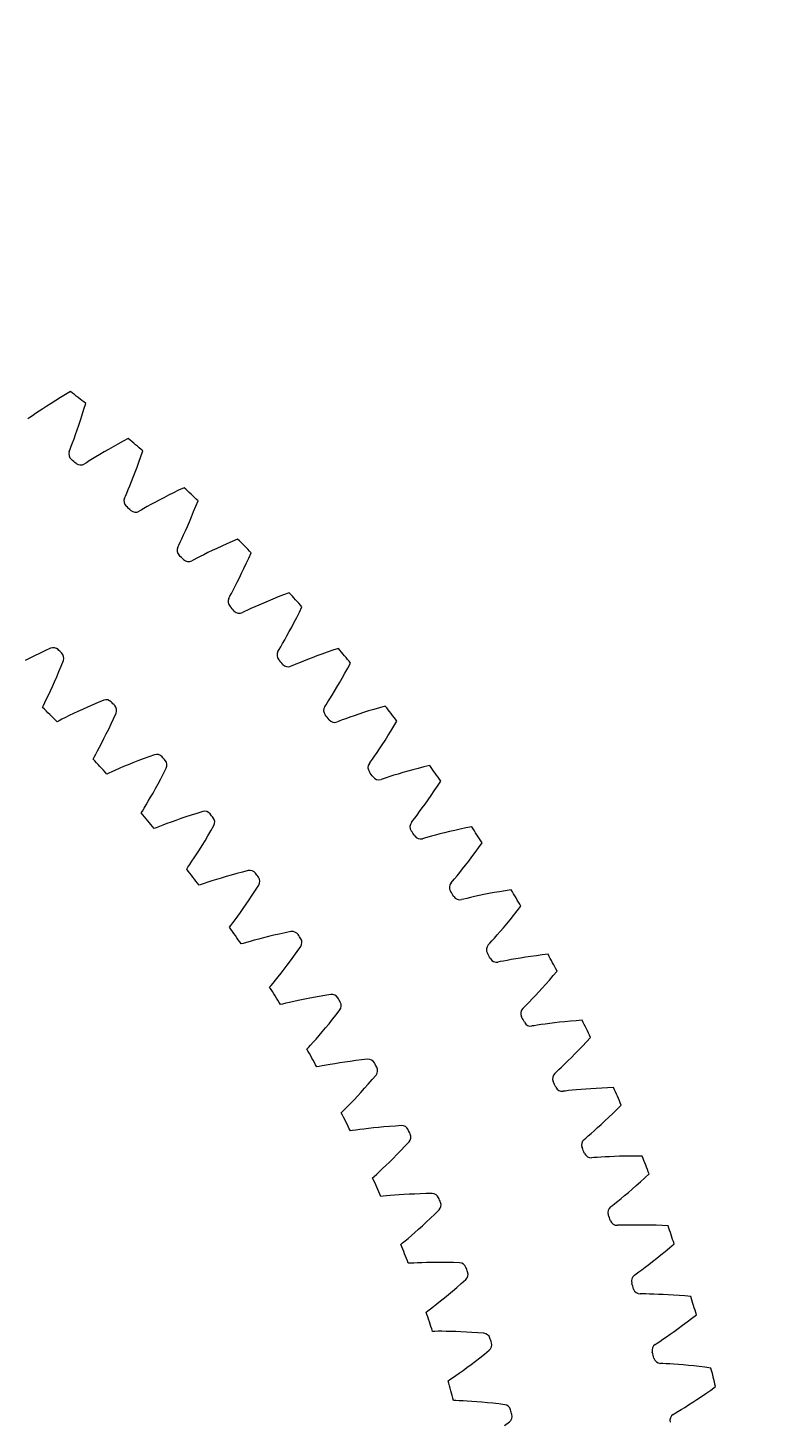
# Model space of a CAD drawing. Header units: millimetres. Extents: x -109 to 109, y -109 to 109.
# Drawn here: x 20.3 to 52.6, y 17 to 76.7 of the extents above; entities that cross this region are included whole.
import ezdxf

# ---------------------------------------------------------------- set-up
doc = ezdxf.new("R2010")
doc.units = ezdxf.units.MM

msp = doc.modelspace()

# ---------------------------------------------------------------- linework, layer by layer
at = {"layer": 'outer'}
msp.add_circle((0, 0), 108.759662, dxfattribs=at)
at = {"layer": 'thin_ring_external'}
for p, q in [((21.921169, 60.997616), (21.708817, 60.870575)), ((22.141821, 61.126974), (21.921169, 60.997616)), ((20.951187, 60.395359), (20.788201, 60.288283)), ((21.125647, 60.507992), (20.951187, 60.395359)), ((21.310544, 60.625213), (21.125647, 60.507992)), ((21.505125, 60.746275), (21.310544, 60.625213)), ((21.708817, 60.870575), (21.505125, 60.746275)), ((22.637172, 60.139105), (22.711009, 60.375286)), ((22.711009, 60.375286), (22.785157, 60.620076)), ((20.389203, 60.018159), (20.310428, 59.964734)), ((20.503637, 60.096836), (20.389203, 60.018159)), ((20.638204, 60.1881), (20.503637, 60.096836)), ((20.788201, 60.288283), (20.638204, 60.1881)), ((22.491792, 59.694484), (22.563973, 59.911987)), ((22.563973, 59.911987), (22.637172, 60.139105)), ((22.286411, 59.107813), (22.352386, 59.291326)), ((22.352386, 59.291326), (22.42108, 59.487294)), ((22.42108, 59.487294), (22.491792, 59.694484)), ((22.083614, 58.567605), (22.117127, 58.656693)), ((22.117127, 58.656693), (22.166849, 58.786357)), ((22.166849, 58.786357), (22.224099, 58.93854)), ((22.224099, 58.93854), (22.286411, 59.107813)), ((23.570494, 58.542759), (23.391557, 58.437384)), ((23.760048, 58.652291), (23.570494, 58.542759)), ((23.959435, 58.765262), (23.760048, 58.652291)), ((24.168058, 58.881095), (23.959435, 58.765262)), ((24.385447, 58.999311), (24.168058, 58.881095)), ((24.611223, 59.119501), (24.385447, 58.999311)), ((25.149071, 58.345078), (25.233206, 58.586618)), ((22.814561, 58.083575), (22.733658, 58.033429)), ((22.932128, 58.157487), (22.814561, 58.083575)), ((23.070328, 58.243149), (22.932128, 58.157487)), ((23.224312, 58.337089), (23.070328, 58.243149)), ((23.391557, 58.437384), (23.224312, 58.337089)), ((24.983138, 57.888206), (25.0656, 58.112128)), ((25.0656, 58.112128), (25.149071, 58.345078)), ((24.746248, 57.276755), (24.822929, 57.469738)), ((24.822929, 57.469738), (24.902088, 57.67385)), ((24.902088, 57.67385), (24.983138, 57.888206)), ((24.485133, 56.652316), (24.540136, 56.779829)), ((24.540136, 56.779829), (24.603586, 56.929534)), ((24.603586, 56.929534), (24.672795, 57.096106)), ((24.672795, 57.096106), (24.746248, 57.276755)), ((26.543547, 56.792328), (26.330344, 56.685158)), ((26.765606, 56.901519), (26.543547, 56.792328)), ((26.996126, 57.012339), (26.765606, 56.901519)), ((24.44799, 56.564679), (24.485133, 56.652316)), ((25.420552, 56.199988), (25.278951, 56.120071)), ((25.578263, 56.287527), (25.420552, 56.199988)), ((25.749484, 56.38087), (25.578263, 56.287527)), ((25.932596, 56.478811), (25.749484, 56.38087)), ((26.126487, 56.580468), (25.932596, 56.478811)), ((26.330344, 56.685158), (26.126487, 56.580468)), ((27.408762, 55.987161), (27.501727, 56.216488)), ((27.501727, 56.216488), (27.595707, 56.45437)), ((25.158449, 56.051048), (25.075556, 56.004266)), ((25.278951, 56.120071), (25.158449, 56.051048)), ((27.139923, 55.355276), (27.227395, 55.555965)), ((27.227395, 55.555965), (27.317177, 55.766813)), ((27.317177, 55.766813), (27.408762, 55.987161)), ((26.898587, 54.824532), (26.974576, 54.988122)), ((26.974576, 54.988122), (27.055384, 55.165603)), ((27.055384, 55.165603), (27.139923, 55.355276)), ((26.728143, 54.466373), (26.768852, 54.552411)), ((26.768852, 54.552411), (26.829044, 54.677558)), ((26.829044, 54.677558), (26.898587, 54.824532)), ((28.405873, 54.413237), (28.207972, 54.319626)), ((28.613856, 54.509469), (28.405873, 54.413237)), ((28.831279, 54.607796), (28.613856, 54.509469)), ((29.057634, 54.707779), (28.831279, 54.607796)), ((29.292509, 54.809041), (29.057634, 54.707779)), ((27.416915, 53.924007), (27.332172, 53.880667)), ((27.54015, 53.988024), (27.416915, 53.924007)), ((27.684912, 54.06206), (27.54015, 53.988024)), ((27.846084, 54.14305), (27.684912, 54.06206)), ((28.020993, 54.229286), (27.846084, 54.14305)), ((28.207972, 54.319626), (28.020993, 54.229286)), ((29.562154, 53.551385), (29.662709, 53.767787)), ((29.662709, 53.767787), (29.76501, 53.993103)), ((29.76501, 53.993103), (29.868677, 54.226927)), ((29.368154, 53.147471), (29.463792, 53.344401)), ((29.463792, 53.344401), (29.562154, 53.551385)), ((29.029714, 52.483089), (29.105232, 52.627083)), ((29.105232, 52.627083), (29.187872, 52.787415)), ((29.187872, 52.787415), (29.275899, 52.96143)), ((29.275899, 52.96143), (29.368154, 53.147471)), ((28.920227, 52.276224), (28.964434, 52.360518)), ((28.964434, 52.360518), (29.029714, 52.483089)), ((30.202254, 51.986258), (30.023952, 51.907277)), ((30.392784, 52.068846), (30.202254, 51.986258)), ((30.594361, 52.154253), (30.392784, 52.068846)), ((30.80612, 52.241866), (30.594361, 52.154253)), ((31.027396, 52.331184), (30.80612, 52.241866)), ((31.257665, 52.421789), (31.027396, 52.331184)), ((31.4965, 52.513322), (31.257665, 52.421789)), ((29.586152, 51.706037), (29.499701, 51.666213)), ((29.711911, 51.764942), (29.586152, 51.706037)), ((29.859591, 51.832971), (29.711911, 51.764942)), ((30.023952, 51.907277), (29.859591, 51.832971)), ((31.714284, 51.245657), (31.823638, 51.457748)), ((31.823638, 51.457748), (31.935103, 51.678675)), ((31.935103, 51.678675), (32.048283, 51.908044)), ((31.40405, 50.667951), (31.503865, 50.850048)), ((31.503865, 50.850048), (31.607507, 51.042885)), ((31.607507, 51.042885), (31.714284, 51.245657)), ((31.068177, 50.080333), (31.138434, 50.20012)), ((31.138434, 50.20012), (31.2198, 50.340893)), ((31.2198, 50.340893), (31.308953, 50.497697)), ((31.308953, 50.497697), (31.40405, 50.667951)), ((31.020546, 49.997925), (31.068177, 50.080333)), ((32.108194, 49.583975), (31.940921, 49.516481)), ((32.289588, 49.65557), (32.108194, 49.583975)), ((32.483348, 49.730266), (32.289588, 49.65557)), ((32.688262, 49.807326), (32.483348, 49.730266)), ((32.903439, 49.886171), (32.688262, 49.807326)), ((33.128196, 49.966329), (32.903439, 49.886171)), ((33.36199, 50.047404), (33.128196, 49.966329)), ((33.604381, 50.129055), (33.36199, 50.047404)), ((31.662501, 49.40088), (31.574487, 49.364638)), ((31.790572, 49.454571), (31.662501, 49.40088)), ((31.940921, 49.516481), (31.790572, 49.454571)), ((33.769938, 48.853517), (33.887907, 49.06094)), ((33.887907, 49.06094), (34.008349, 49.277104)), ((34.008349, 49.277104), (34.13085, 49.501634)), ((33.436247, 48.289035), (33.543455, 48.466881)), ((33.543455, 48.466881), (33.654926, 48.6553)), ((33.654926, 48.6553), (33.769938, 48.853517)), ((33.076533, 47.715702), (33.151649, 47.832504)), ((33.151649, 47.832504), (33.238725, 47.969817)), ((33.238725, 47.969817), (33.334241, 48.122829)), ((33.334241, 48.122829), (33.436247, 48.289035)), ((33.025559, 47.635318), (33.076533, 47.715702)), ((34.279476, 47.241152), (34.095295, 47.177064)), ((34.476139, 47.30783), (34.279476, 47.241152)), ((34.684044, 47.376412), (34.476139, 47.30783)), ((34.902276, 47.446356), (34.684044, 47.376412)), ((35.130134, 47.517219), (34.902276, 47.446356)), ((35.36706, 47.588628), (35.130134, 47.517219)), ((35.612599, 47.660258), (35.36706, 47.588628)), ((33.642461, 47.012421), (33.553034, 46.979824)), ((33.772629, 47.060809), (33.642461, 47.012421)), ((33.925392, 47.116494), (33.772629, 47.060809)), ((34.095295, 47.177064), (33.925392, 47.116494)), ((35.852035, 46.581403), (35.981249, 46.792441)), ((35.981249, 46.792441), (36.112865, 47.011752)), ((35.369065, 45.828693), (35.483483, 46.001987)), ((35.483483, 46.001987), (35.602597, 46.185671)), ((35.602597, 46.185671), (35.725649, 46.378999)), ((35.725649, 46.378999), (35.852035, 46.581403)), ((35.065963, 45.38423), (35.158604, 45.517853)), ((35.158604, 45.517853), (35.260321, 45.666814)), ((35.260321, 45.666814), (35.369065, 45.828693)), ((34.931885, 45.192388), (34.986116, 45.270611)), ((34.986116, 45.270611), (35.065963, 45.38423)), ((36.367797, 44.805622), (36.168562, 44.747074)), ((36.578342, 44.865611), (36.367797, 44.805622)), ((36.799262, 44.926536), (36.578342, 44.865611)), ((37.029837, 44.987985), (36.799262, 44.926536)), ((37.269495, 45.049606), (37.029837, 44.987985)), ((37.517768, 45.111096), (37.269495, 45.049606)), ((35.522694, 44.544689), (35.432003, 44.51579)), ((35.654738, 44.587692), (35.522694, 44.544689)), ((35.809659, 44.637058), (35.654738, 44.587692)), ((35.981905, 44.690602), (35.809659, 44.637058)), ((36.168562, 44.747074), (35.981905, 44.690602)), ((37.712709, 44.023321), (37.850479, 44.228875)), ((37.850479, 44.228875), (37.990988, 44.442598)), ((37.32068, 43.459523), (37.447234, 43.638162)), ((37.447234, 43.638162), (37.57812, 43.826275)), ((37.57812, 43.826275), (37.712709, 44.023321)), ((36.976199, 42.989136), (37.083946, 43.133795)), ((37.083946, 43.133795), (37.199244, 43.291073)), ((37.199244, 43.291073), (37.32068, 43.459523)), ((36.736309, 42.673253), (36.793706, 42.749183)), ((36.793706, 42.749183), (36.87815, 42.859429)), ((36.87815, 42.859429), (36.976199, 42.989136)), ((39.066086, 42.434621), (38.8241, 42.382891)), ((39.316674, 42.485866), (39.066086, 42.434621)), ((37.300028, 42.001844), (37.208228, 41.976693)), ((37.433727, 42.03939), (37.300028, 42.001844)), ((37.590543, 42.082354), (37.433727, 42.03939)), ((37.764843, 42.128782), (37.590543, 42.082354)), ((37.953661, 42.177543), (37.764843, 42.128782)), ((38.155131, 42.227862), (37.953661, 42.177543)), ((38.367961, 42.279156), (38.155131, 42.227862)), ((38.591197, 42.33096), (38.367961, 42.279156)), ((38.8241, 42.382891), (38.591197, 42.33096)), ((39.324227, 41.199651), (39.466792, 41.391004)), ((39.466792, 41.391004), (39.612885, 41.590729)), ((39.612885, 41.590729), (39.76205, 41.798503)), ((38.80204, 40.528043), (38.923697, 40.680454)), ((38.923697, 40.680454), (39.051947, 40.843777)), ((39.051947, 40.843777), (39.185729, 41.01707)), ((39.185729, 41.01707), (39.324227, 41.199651)), ((38.435788, 40.082161), (38.496254, 40.155671)), ((38.496254, 40.155671), (38.585154, 40.262357)), ((38.585154, 40.262357), (38.688444, 40.387929)), ((38.688444, 40.387929), (38.80204, 40.528043)), ((39.106595, 39.4202), (38.971467, 39.388175)), ((39.265043, 39.45669), (39.106595, 39.4202)), ((39.441102, 39.495922), (39.265043, 39.45669)), ((39.631762, 39.53689), (39.441102, 39.495922)), ((39.835129, 39.578896), (39.631762, 39.53689)), ((40.049886, 39.621409), (39.835129, 39.578896)), ((40.275059, 39.664004), (40.049886, 39.621409)), ((40.509899, 39.706329), (40.275059, 39.664004)), ((40.753804, 39.748081), (40.509899, 39.706329)), ((41.006284, 39.788995), (40.753804, 39.748081)), ((38.971467, 39.388175), (38.878712, 39.366814)), ((41.111327, 38.688893), (41.265496, 38.882452)), ((41.265496, 38.882452), (41.423065, 39.083927)), ((40.674365, 38.159159), (40.815148, 38.326813)), ((40.815148, 38.326813), (40.961026, 38.503554)), ((40.961026, 38.503554), (41.111327, 38.688893)), ((40.184095, 37.597393), (40.292454, 37.718619)), ((40.292454, 37.718619), (40.411706, 37.853951)), ((40.411706, 37.853951), (40.539518, 38.001239)), ((40.539518, 38.001239), (40.674365, 38.159159)), ((40.027457, 37.423481), (40.09089, 37.494447)), ((40.09089, 37.494447), (40.184095, 37.597393)), ((40.534193, 36.708088), (40.440639, 36.690554)), ((40.670522, 36.734539), (40.534193, 36.708088)), ((40.830334, 36.764493), (40.670522, 36.734539)), ((41.007855, 36.796464), (40.830334, 36.764493)), ((41.200037, 36.82957), (41.007855, 36.796464)), ((41.404957, 36.863191), (41.200037, 36.82957)), ((41.621278, 36.896851), (41.404957, 36.863191)), ((41.84801, 36.930166), (41.621278, 36.896851)), ((42.084389, 36.962814), (41.84801, 36.930166)), ((42.329803, 36.994517), (42.084389, 36.962814)), ((42.583751, 37.025031), (42.329803, 36.994517)), ((42.485756, 35.742532), (42.643539, 35.921544)), ((42.643539, 35.921544), (42.805525, 36.10861)), ((42.805525, 36.10861), (42.971233, 36.303447)), ((41.91023, 35.116029), (42.043981, 35.257945)), ((42.043981, 35.257945), (42.185198, 35.410196)), ((42.185198, 35.410196), (42.332745, 35.571929)), ((42.332745, 35.571929), (42.485756, 35.742532)), ((41.508633, 34.701698), (41.574925, 34.769999)), ((41.574925, 34.769999), (41.672278, 34.869032)), ((41.672278, 34.869032), (41.785522, 34.985707)), ((41.785522, 34.985707), (41.91023, 35.116029)), ((42.65584, 34.060146), (42.462462, 34.034959)), ((42.861968, 34.085326), (42.65584, 34.060146)), ((43.079488, 34.110077), (42.861968, 34.085326)), ((43.307397, 34.134055), (43.079488, 34.110077)), ((43.544918, 34.156971), (43.307397, 34.134055)), ((43.791426, 34.178572), (43.544918, 34.156971)), ((44.046412, 34.198634), (43.791426, 34.178572)), ((41.985571, 33.966103), (41.891376, 33.952425)), ((42.12287, 33.986935), (41.985571, 33.966103)), ((42.283778, 34.010303), (42.12287, 33.986935)), ((42.462462, 34.034959), (42.283778, 34.010303)), ((44.230376, 33.273882), (44.403943, 33.46175)), ((43.735961, 32.757063), (43.895847, 32.92124)), ((43.895847, 32.92124), (44.060847, 33.093624)), ((44.060847, 33.093624), (44.230376, 33.273882)), ((43.165132, 32.193801), (43.295085, 32.318893)), ((43.295085, 32.318893), (43.43455, 32.455199)), ((43.43455, 32.455199), (43.581898, 32.601524)), ((43.581898, 32.601524), (43.735961, 32.757063)), ((42.876816, 31.921399), (42.945857, 31.986921)), ((42.945857, 31.986921), (43.047193, 32.081874)), ((43.047193, 32.081874), (43.165132, 32.193801)), ((43.323152, 31.166844), (43.228475, 31.157044)), ((43.461191, 31.182021), (43.323152, 31.166844)), ((43.622922, 31.198763), (43.461191, 31.182021)), ((43.802468, 31.216062), (43.622922, 31.198763)), ((43.996717, 31.23329), (43.802468, 31.216062)), ((44.203705, 31.249985), (43.996717, 31.23329)), ((44.422058, 31.265785), (44.203705, 31.249985)), ((44.65076, 31.280387), (44.422058, 31.265785)), ((44.88902, 31.293532), (44.65076, 31.280387)), ((45.136208, 31.304994), (44.88902, 31.293532)), ((45.391802, 31.314571), (45.136208, 31.304994)), ((45.537645, 30.383045), (45.718779, 30.56363)), ((44.862111, 29.737878), (45.02243, 29.88696)), ((45.02243, 29.88696), (45.188921, 30.044435)), ((45.188921, 30.044435), (45.360859, 30.209899)), ((45.360859, 30.209899), (45.537645, 30.383045)), ((44.306522, 29.240618), (44.428957, 29.347609)), ((44.428957, 29.347609), (44.563936, 29.467261)), ((44.563936, 29.467261), (44.70888, 29.597726)), ((44.70888, 29.597726), (44.862111, 29.737878)), ((44.1297, 29.087273), (44.201373, 29.149906)), ((44.201373, 29.149906), (44.306522, 29.240618)), ((44.544682, 28.31503), (44.449682, 28.309126)), ((44.683227, 28.324528), (44.544682, 28.31503)), ((44.84551, 28.334615), (44.683227, 28.324528)), ((45.025614, 28.344529), (44.84551, 28.334615)), ((45.220408, 28.353767), (45.025614, 28.344529)), ((45.427906, 28.361951), (45.220408, 28.353767)), ((45.646723, 28.368772), (45.427906, 28.361951)), ((45.875832, 28.373972), (45.646723, 28.368772)), ((46.114431, 28.377325), (45.875832, 28.373972)), ((46.361881, 28.378629), (46.114431, 28.377325)), ((46.617653, 28.377704), (46.361881, 28.378629)), ((46.725129, 27.440976), (46.913525, 27.613972)), ((46.023677, 26.824087), (46.189981, 26.966462)), ((46.189981, 26.966462), (46.362798, 27.116968)), ((46.362798, 27.116968), (46.541383, 27.275234)), ((46.541383, 27.275234), (46.725129, 27.440976)), ((45.339357, 26.263737), (45.448142, 26.350056)), ((45.448142, 26.350056), (45.574866, 26.45193)), ((45.574866, 26.45193), (45.714644, 26.565939)), ((45.714644, 26.565939), (45.864821, 26.690344)), ((45.864821, 26.690344), (46.023677, 26.824087)), ((45.265174, 26.2041), (45.339357, 26.263737)), ((45.648101, 25.415471), (45.552939, 25.413472)), ((45.786919, 25.419273), (45.648101, 25.415471)), ((45.949479, 25.422689), (45.786919, 25.419273)), ((46.129839, 25.4252), (45.949479, 25.422689)), ((46.324847, 25.426433), (46.129839, 25.4252)), ((46.532506, 25.426091), (46.324847, 25.426433)), ((46.751419, 25.423924), (46.532506, 25.426091)), ((46.980548, 25.419713), (46.751419, 25.423924)), ((47.219084, 25.413267), (46.980548, 25.419713)), ((47.466379, 25.404411), (47.219084, 25.413267)), ((47.721897, 25.392986), (47.466379, 25.404411)), ((47.790826, 24.452636), (47.986164, 24.617751)), ((47.064638, 23.865064), (47.236648, 24.000492)), ((47.236648, 24.000492), (47.415497, 24.143776)), ((47.415497, 24.143776), (47.60043, 24.294577)), ((47.60043, 24.294577), (47.790826, 24.452636)), ((46.281321, 23.276741), (46.35789, 23.333282)), ((46.35789, 23.333282), (46.470127, 23.415062)), ((46.470127, 23.415062), (46.600927, 23.511648)), ((46.600927, 23.511648), (46.745267, 23.619822)), ((46.745267, 23.619822), (46.900425, 23.737956)), ((46.900425, 23.737956), (47.064638, 23.865064)), ((46.631548, 22.473056), (46.536384, 22.474965)), ((46.770405, 22.471155), (46.631548, 22.473056)), ((46.932969, 22.467895), (46.770405, 22.471155)), ((47.113279, 22.462999), (46.932969, 22.467895)), ((47.308173, 22.456225), (47.113279, 22.462999)), ((47.515643, 22.447357), (47.308173, 22.456225)), ((47.734283, 22.436204), (47.515643, 22.447357)), ((47.963046, 22.42259), (47.734283, 22.436204)), ((48.201116, 22.406357), (47.963046, 22.42259)), ((48.447839, 22.387355), (48.201116, 22.406357)), ((48.702673, 22.36545), (48.447839, 22.387355)), ((48.732937, 21.423062), (48.93489, 21.580019)), ((47.983239, 20.8658), (48.160663, 20.994052)), ((48.160663, 20.994052), (48.345245, 21.129873)), ((48.345245, 21.129873), (48.536212, 21.272954)), ((48.536212, 21.272954), (48.732937, 21.423062)), ((47.176428, 20.310132), (47.255254, 20.363482)), ((47.255254, 20.363482), (47.370754, 20.440585)), ((47.370754, 20.440585), (47.505409, 20.531719)), ((47.505409, 20.531719), (47.654068, 20.633876)), ((47.654068, 20.633876), (47.813946, 20.745541)), ((47.813946, 20.745541), (47.983239, 20.8658)), ((47.493365, 19.492746), (47.398359, 19.49856)), ((47.632027, 19.485145), (47.493365, 19.492746)), ((47.794319, 19.475214), (47.632027, 19.485145)), ((47.974277, 19.46292), (47.794319, 19.475214)), ((48.168729, 19.44815), (47.974277, 19.46292)), ((48.37566, 19.430772), (48.168729, 19.44815)), ((48.593658, 19.410652), (48.37566, 19.430772)), ((48.821668, 19.387658), (48.593658, 19.410652)), ((49.058871, 19.361664), (48.821668, 19.387658)), ((49.304606, 19.33255), (49.058871, 19.361664)), ((49.558326, 19.300201), (49.304606, 19.33255)), ((48.77793, 17.831351), (48.96047, 17.952211)), ((48.96047, 17.952211), (49.150472, 18.080339)), ((49.150472, 18.080339), (49.347153, 18.21546)), ((49.347153, 18.21546), (49.549874, 18.357365)), ((49.549874, 18.357365), (49.758101, 18.505898)), ((47.948987, 17.309275), (48.029937, 17.359344)), ((48.029937, 17.359344), (48.148504, 17.43164)), ((48.148504, 17.43164), (48.286787, 17.517169)), ((48.286787, 17.517169), (48.439516, 17.613137)), ((48.439516, 17.613137), (48.603843, 17.718144)), ((48.603843, 17.718144), (48.77793, 17.831351))]:
    msp.add_line(p, q, dxfattribs=at)
for centre, radius, start, end in [((-25.5, 0), 77.5, 51.461946, 52.067466), ((22.361874, 58.455483), 0.3, 158.053606, 230.690249), ((-25.5, 0), 77.5, 49.109005, 49.714524), ((-25.5, 0), 75.25, 50.486221, 50.690249), ((22.569727, 58.284679), 0.3, 230.486221, 303.122865), ((-25.5, 0), 77.5, 46.756064, 47.361583), ((24.721412, 56.441228), 0.3, 155.700665, 228.337308), ((-25.5, 0), 75.25, 48.13328, 48.337308), ((24.922078, 56.262034), 0.3, 228.13328, 300.769923), ((26.996266, 54.3318), 0.3, 153.347724, 225.984367), ((-25.5, 0), 77.5, 44.403123, 45.008642), ((-25.5, 0), 75.25, 45.780339, 45.984367), ((27.189406, 54.144519), 0.3, 225.780339, 298.416982), ((29.1826, 52.130757), 0.3, 150.994782, 223.631426), ((-25.5, 0), 77.5, 42.050181, 42.655701), ((-25.5, 0), 75.25, 43.427398, 43.631426), ((29.367888, 51.935704), 0.3, 223.427398, 296.064041), ((31.276726, 49.841809), 0.3, 148.641841, 221.278485), ((-25.5, 0), 75.25, 41.074457, 41.278485), ((-25.5, 0), 77.5, 39.69724, 40.30276), ((31.45385, 49.639314), 0.3, 221.074457, 293.7111), ((33.275113, 47.468817), 0.3, 146.2889, 218.925543), ((-25.5, 0), 75.25, 38.721515, 38.925543), ((-25.5, 0), 77.5, 37.344299, 37.949819), ((33.443775, 47.25922), 0.3, 218.721515, 291.358159), ((35.174393, 45.015781), 0.3, 143.935959, 216.572602), ((-25.5, 0), 75.25, 36.368574, 36.572602), ((-25.5, 0), 77.5, 34.991358, 35.596877), ((35.334307, 44.799437), 0.3, 216.368574, 289.005218), ((36.971362, 42.486839), 0.3, 141.583018, 214.219661), ((-25.5, 0), 77.5, 32.638417, 33.243936), ((-25.5, 0), 75.25, 34.015633, 34.219661), ((37.122259, 42.264112), 0.3, 214.015633, 286.652276), ((38.66299, 39.886254), 0.3, 139.230077, 211.86672), ((-25.5, 0), 75.25, 31.662692, 31.86672), ((38.804616, 39.65752), 0.3, 211.662692, 284.299335), ((-25.5, 0), 77.5, 30.285476, 30.890995), ((40.246424, 37.218412), 0.3, 136.877135, 209.513779), ((-25.5, 0), 75.25, 29.309751, 29.513779), ((40.37854, 36.984056), 0.3, 209.309751, 281.946394), ((-25.5, 0), 77.5, 27.932534, 28.538054), ((41.718996, 34.487811), 0.3, 134.524194, 207.160837), ((-25.5, 0), 75.25, 26.95681, 27.160837), ((41.841379, 34.248229), 0.3, 206.95681, 279.593453), ((-25.5, 0), 77.5, 25.579593, 26.185113), ((43.078221, 31.699056), 0.3, 132.171253, 204.807896), ((-25.5, 0), 75.25, 24.603868, 24.807896), ((43.190664, 31.454652), 0.3, 204.603868, 277.240512), ((-25.5, 0), 77.5, 23.226652, 23.832172), ((44.321807, 28.85685), 0.3, 129.818312, 202.454955), ((-25.5, 0), 75.25, 22.250927, 22.454955), ((44.424122, 28.608035), 0.3, 202.250927, 274.88757), ((-25.5, 0), 77.5, 20.873711, 21.47923), ((45.447658, 25.965984), 0.3, 127.465371, 200.102014), ((-25.5, 0), 75.25, 19.897986, 20.102014), ((45.539672, 25.713178), 0.3, 199.897986, 272.534629), ((-25.5, 0), 77.5, 18.52077, 19.126289), ((46.453875, 23.031333), 0.3, 125.11243, 197.749073), ((-25.5, 0), 75.25, 17.545045, 17.749073), ((46.535433, 22.774963), 0.3, 197.545045, 270.181688), ((-25.5, 0), 77.5, 16.167828, 16.773348), ((47.338762, 20.057847), 0.3, 122.759488, 195.396132), ((-25.5, 0), 75.25, 15.192104, 15.396132), ((47.409725, 19.798344), 0.3, 195.192104, 267.828747), ((-25.5, 0), 77.5, 13.814887, 14.420407), ((48.100826, 17.050538), 0.3, 120.406547, 193.04319)]:
    msp.add_arc(centre, radius, start, end, dxfattribs=at)
at = {"layer": 'thin_ring_internal'}
for p, q in [((20.386957, 49.705145), (20.189597, 49.603633)), ((20.594652, 49.809449), (20.386957, 49.705145)), ((20.812065, 49.91597), (20.594652, 49.809449)), ((21.038709, 50.024228), (20.812065, 49.91597)), ((21.273591, 50.134373), (21.038709, 50.024228)), ((21.73361, 49.368623), (21.829911, 49.609512)), ((21.545013, 48.912829), (21.638713, 49.136068)), ((21.638713, 49.136068), (21.73361, 49.368623)), ((21.276078, 48.304892), (21.363097, 48.496492)), ((21.363097, 48.496492), (21.452962, 48.699421)), ((21.452962, 48.699421), (21.545013, 48.912829)), ((20.979949, 47.686857), (21.042308, 47.812807)), ((21.042308, 47.812807), (21.114255, 47.960849)), ((21.114255, 47.960849), (21.192748, 48.125781)), ((21.192748, 48.125781), (21.276078, 48.304892)), ((23.315705, 47.80483), (23.08427, 47.707233)), ((23.555458, 47.903927), (23.315705, 47.80483)), ((20.936876, 47.601119), (20.979949, 47.686857)), ((22.079241, 47.249543), (21.915233, 47.169136)), ((22.25737, 47.334951), (22.079241, 47.249543)), ((22.447945, 47.424195), (22.25737, 47.334951)), ((22.649814, 47.516415), (22.447945, 47.424195)), ((22.862137, 47.610943), (22.649814, 47.516415)), ((23.08427, 47.707233), (22.862137, 47.610943)), ((23.979352, 47.117604), (24.086756, 47.353752)), ((21.642822, 47.031652), (21.557592, 46.987584)), ((21.768038, 47.095472), (21.642822, 47.031652)), ((21.915233, 47.169136), (21.768038, 47.095472)), ((23.667873, 46.462184), (23.769754, 46.671078)), ((23.769754, 46.671078), (23.873738, 46.889715)), ((23.873738, 46.889715), (23.979352, 47.117604)), ((23.381252, 45.901272), (23.472824, 46.076312)), ((23.472824, 46.076312), (23.568664, 46.263656)), ((23.568664, 46.263656), (23.667873, 46.462184)), ((23.101247, 45.389082), (23.148262, 45.472723)), ((23.148262, 45.472723), (23.216414, 45.595635)), ((23.216414, 45.595635), (23.29517, 45.74017)), ((23.29517, 45.74017), (23.381252, 45.901272)), ((25.251253, 45.395173), (25.02488, 45.309322)), ((25.486978, 45.481896), (25.251253, 45.395173)), ((25.731082, 45.569732), (25.486978, 45.481896)), ((23.907983, 44.845313), (23.779934, 44.787387)), ((24.058447, 44.912049), (23.907983, 44.845313)), ((24.226018, 44.984738), (24.058447, 44.912049)), ((24.407928, 45.061766), (24.226018, 44.984738)), ((24.602448, 45.142046), (24.407928, 45.061766)), ((24.808389, 45.224775), (24.602448, 45.142046)), ((25.02488, 45.309322), (24.808389, 45.224775)), ((26.117932, 44.764538), (26.236207, 44.995434)), ((23.779934, 44.787387), (23.692746, 44.747333)), ((25.776298, 44.12432), (25.887786, 44.328248)), ((25.887786, 44.328248), (26.00183, 44.54181)), ((26.00183, 44.54181), (26.117932, 44.764538)), ((25.46389, 43.57735), (25.563507, 43.74794)), ((25.563507, 43.74794), (25.667959, 43.930622)), ((25.667959, 43.930622), (25.776298, 44.12432)), ((25.160358, 43.078743), (25.211214, 43.160106)), ((25.211214, 43.160106), (25.285011, 43.279714)), ((25.285011, 43.279714), (25.370406, 43.420428)), ((25.370406, 43.420428), (25.46389, 43.57735)), ((27.547824, 43.06046), (27.308319, 42.984797)), ((27.79575, 43.136843), (27.547824, 43.06046)), ((25.810316, 42.446123), (25.721359, 42.410168)), ((25.940922, 42.498029), (25.810316, 42.446123)), ((26.094328, 42.557692), (25.940922, 42.498029)), ((26.265099, 42.622506), (26.094328, 42.557692)), ((26.450396, 42.690988), (26.265099, 42.622506)), ((26.64844, 42.76213), (26.450396, 42.690988)), ((26.858008, 42.835188), (26.64844, 42.76213)), ((27.078198, 42.909571), (26.858008, 42.835188)), ((27.308319, 42.984797), (27.078198, 42.909571)), ((28.14472, 42.314523), (28.273609, 42.539666)), ((27.773669, 41.690892), (27.894525, 41.889413)), ((27.894525, 41.889413), (28.018381, 42.097438)), ((28.018381, 42.097438), (28.14472, 42.314523)), ((27.436151, 41.15905), (27.543598, 41.32482)), ((27.543598, 41.32482), (27.656436, 41.502445)), ((27.656436, 41.502445), (27.773669, 41.690892)), ((27.109751, 40.675104), (27.164337, 40.754013)), ((27.164337, 40.754013), (27.243618, 40.870058)), ((27.243618, 40.870058), (27.335468, 41.006647)), ((27.335468, 41.006647), (27.436151, 41.15905)), ((27.862451, 40.058703), (27.729572, 40.01293)), ((28.018467, 40.111165), (27.862451, 40.058703)), ((28.192069, 40.167964), (28.018467, 40.111165)), ((28.380351, 40.22775), (28.192069, 40.167964)), ((28.581491, 40.289601), (28.380351, 40.22775)), ((28.79423, 40.352829), (28.581491, 40.289601)), ((29.017642, 40.416888), (28.79423, 40.352829)), ((29.251015, 40.481326), (29.017642, 40.416888)), ((29.493781, 40.545763), (29.251015, 40.481326)), ((29.744992, 40.610529), (29.493781, 40.545763)), ((27.729572, 40.01293), (27.639038, 39.981153)), ((29.785622, 39.359854), (29.919023, 39.561892)), ((29.919023, 39.561892), (30.055325, 39.772864)), ((30.055325, 39.772864), (30.19455, 39.991766)), ((29.408807, 38.8122), (29.529788, 38.984383)), ((29.529788, 38.984383), (29.655661, 39.167171)), ((29.655661, 39.167171), (29.785622, 39.359854)), ((28.945202, 38.183373), (29.0034, 38.259656)), ((29.0034, 38.259656), (29.087995, 38.371887)), ((29.087995, 38.371887), (29.1861, 38.504055)), ((29.1861, 38.504055), (29.293765, 38.651608)), ((29.293765, 38.651608), (29.408807, 38.8122)), ((30.193613, 37.677387), (30.002753, 37.626426)), ((30.397413, 37.729814), (30.193613, 37.677387)), ((30.612864, 37.783076), (30.397413, 37.729814)), ((30.839014, 37.83667), (30.612864, 37.783076)), ((31.075132, 37.890181), (30.839014, 37.83667)), ((31.320633, 37.943254), (31.075132, 37.890181)), ((31.574585, 37.996262), (31.320633, 37.943254)), ((29.533545, 37.493078), (29.44163, 37.465548)), ((29.66841, 37.532619), (29.533545, 37.493078)), ((29.826696, 37.577765), (29.66841, 37.532619)), ((30.002753, 37.626426), (29.826696, 37.577765)), ((31.69964, 36.940663), (31.84561, 37.145065)), ((31.84561, 37.145065), (31.994868, 37.357253)), ((31.283957, 36.381889), (31.418199, 36.558623)), ((31.418199, 36.558623), (31.556984, 36.745051)), ((31.556984, 36.745051), (31.69964, 36.940663)), ((30.814146, 35.790611), (30.918294, 35.918071)), ((30.918294, 35.918071), (31.032708, 36.060456)), ((31.032708, 36.060456), (31.155097, 36.215522)), ((31.155097, 36.215522), (31.283957, 36.381889)), ((30.662737, 35.608944), (30.724422, 35.682437)), ((30.724422, 35.682437), (30.814146, 35.790611)), ((33.024424, 35.258568), (32.77672, 35.216975)), ((33.280568, 35.299703), (33.024424, 35.258568)), ((31.218327, 34.892024), (31.125231, 34.8688)), ((31.354885, 34.925248), (31.218327, 34.892024)), ((31.515101, 34.962981), (31.354885, 34.925248)), ((31.693231, 35.003398), (31.515101, 34.962981)), ((31.886255, 35.045424), (31.693231, 35.003398)), ((32.092274, 35.088312), (31.886255, 35.045424)), ((32.309969, 35.131492), (32.092274, 35.088312)), ((32.538368, 35.174507), (32.309969, 35.131492)), ((32.77672, 35.216975), (32.538368, 35.174507)), ((33.511697, 34.436819), (33.670666, 34.641832)), ((33.057464, 33.870898), (33.204772, 34.050666)), ((33.204772, 34.050666), (33.356375, 34.23943)), ((33.356375, 34.23943), (33.511697, 34.436819)), ((32.649213, 33.391205), (32.778684, 33.540408)), ((32.778684, 33.540408), (32.915145, 33.7006)), ((32.915145, 33.7006), (33.057464, 33.870898)), ((32.258637, 32.957395), (32.323673, 33.027939)), ((32.323673, 33.027939), (32.418334, 33.131821)), ((32.418334, 33.131821), (32.528299, 33.254297)), ((32.528299, 33.254297), (32.649213, 33.391205)), ((33.080024, 32.272475), (32.918226, 32.242237)), ((33.259841, 32.30456), (33.080024, 32.272475)), ((33.454611, 32.33756), (33.259841, 32.30456)), ((33.662402, 32.370817), (33.454611, 32.33756)), ((33.881871, 32.403822), (33.662402, 32.370817)), ((34.112024, 32.436164), (33.881871, 32.403822)), ((34.352093, 32.467496), (34.112024, 32.436164)), ((34.601465, 32.49752), (34.352093, 32.467496)), ((34.859245, 32.526694), (34.601465, 32.49752)), ((32.780269, 32.215402), (32.686194, 32.196535)), ((32.918226, 32.242237), (32.780269, 32.215402)), ((35.049977, 31.65399), (35.218312, 31.851386)), ((34.419819, 30.946323), (34.569907, 31.109815)), ((34.569907, 31.109815), (34.725419, 31.282535)), ((34.725419, 31.282535), (34.88564, 31.464041)), ((34.88564, 31.464041), (35.049977, 31.65399)), ((33.897083, 30.401274), (34.012628, 30.518502)), ((34.012628, 30.518502), (34.13978, 30.649635)), ((34.13978, 30.649635), (34.276053, 30.792654)), ((34.276053, 30.792654), (34.419819, 30.946323)), ((33.729444, 30.234467), (33.797692, 30.301909)), ((33.797692, 30.301909), (33.897083, 30.401274)), ((34.21599, 29.469009), (34.121138, 29.454539)), ((34.355045, 29.489396), (34.21599, 29.469009)), ((34.518075, 29.512073), (34.355045, 29.489396)), ((34.69919, 29.535758), (34.518075, 29.512073)), ((34.895285, 29.559661), (34.69919, 29.535758)), ((35.104398, 29.583214), (34.895285, 29.559661)), ((35.325165, 29.605972), (35.104398, 29.583214)), ((35.556574, 29.627571), (35.325165, 29.605972)), ((35.797841, 29.6477), (35.556574, 29.627571)), ((36.048339, 29.666089), (35.797841, 29.6477)), ((36.307197, 29.683238), (36.048339, 29.666089)), ((36.284123, 28.620508), (36.45712, 28.802606)), ((36.45712, 28.802606), (36.634457, 28.991956)), ((35.64396, 27.978209), (35.79472, 28.125024)), ((35.79472, 28.125024), (35.952252, 28.281355)), ((35.952252, 28.281355), (36.115632, 28.446653)), ((36.115632, 28.446653), (36.284123, 28.620508)), ((35.071973, 27.446058), (35.143285, 27.510251)), ((35.143285, 27.510251), (35.247191, 27.604885)), ((35.247191, 27.604885), (35.368065, 27.71661)), ((35.368065, 27.71661), (35.501181, 27.841686)), ((35.501181, 27.841686), (35.64396, 27.978209)), ((35.522379, 26.658792), (35.426957, 26.648751)), ((35.662232, 26.672687), (35.522379, 26.658792)), ((35.826141, 26.687755), (35.662232, 26.672687)), ((36.008162, 26.702988), (35.826141, 26.687755)), ((36.205156, 26.717741), (36.008162, 26.702988)), ((36.415139, 26.73154), (36.205156, 26.717741)), ((36.636725, 26.744002), (36.415139, 26.73154)), ((36.868888, 26.754812), (36.636725, 26.744002)), ((37.11083, 26.763694), (36.868888, 26.754812)), ((37.361913, 26.770408), (37.11083, 26.763694)), ((37.621289, 26.775495), (37.361913, 26.770408)), ((37.372398, 25.549162), (37.548796, 25.71499)), ((37.548796, 25.71499), (37.730078, 25.888841)), ((37.730078, 25.888841), (37.916032, 26.069736)), ((36.730466, 24.973437), (36.879443, 25.10317)), ((36.879443, 25.10317), (37.03687, 25.242811)), ((37.03687, 25.242811), (37.201505, 25.391644)), ((37.201505, 25.391644), (37.372398, 25.549162)), ((36.283317, 24.598207), (36.357538, 24.659013)), ((36.357538, 24.659013), (36.465735, 24.74871)), ((36.465735, 24.74871), (36.591675, 24.85469)), ((36.591675, 24.85469), (36.730466, 24.973437)), ((36.696607, 23.790838), (36.600821, 23.785247)), ((36.836956, 23.798212), (36.696607, 23.790838)), ((37.001387, 23.805638), (36.836956, 23.798212)), ((37.18392, 23.812385), (37.001387, 23.805638)), ((37.381388, 23.817957), (37.18392, 23.812385)), ((37.591785, 23.821971), (37.381388, 23.817957)), ((37.813711, 23.824111), (37.591785, 23.821971)), ((38.046125, 23.824107), (37.813711, 23.824111)), ((38.288219, 23.821723), (38.046125, 23.824107)), ((38.539342, 23.816749), (38.288219, 23.821723)), ((38.798674, 23.809763), (38.539342, 23.816749)), ((38.492997, 22.596337), (38.676919, 22.753778)), ((38.676919, 22.753778), (38.866093, 22.919007)), ((38.866093, 22.919007), (39.060262, 23.091054)), ((37.824975, 22.051102), (37.979826, 22.173763)), ((37.979826, 22.173763), (38.143579, 22.305929)), ((38.143579, 22.305929), (38.31496, 22.446941)), ((38.31496, 22.446941), (38.492997, 22.596337)), ((37.360851, 21.697082), (37.437821, 21.754369)), ((37.437821, 21.754369), (37.550074, 21.838935)), ((37.550074, 21.838935), (37.680809, 21.938941)), ((37.680809, 21.938941), (37.824975, 22.051102)), ((37.736131, 20.871359), (37.640189, 20.87023)), ((37.876671, 20.872195), (37.736131, 20.871359)), ((38.04127, 20.871962), (37.876671, 20.872195)), ((38.223919, 20.87021), (38.04127, 20.871962)), ((38.421432, 20.866589), (38.223919, 20.87021)), ((38.631788, 20.86081), (38.421432, 20.866589)), ((38.853574, 20.852622), (38.631788, 20.86081)), ((39.085736, 20.841805), (38.853574, 20.852622)), ((39.327457, 20.82816), (39.085736, 20.841805)), ((39.578076, 20.811508), (39.327457, 20.82816)), ((39.836802, 20.792464), (39.578076, 20.811508)), ((39.475002, 19.594574), (39.666049, 19.743287)), ((39.666049, 19.743287), (39.862706, 19.899536)), ((39.862706, 19.899536), (40.064669, 20.062363)), ((38.782335, 19.081009), (38.942725, 19.196333)), ((38.942725, 19.196333), (39.112451, 19.320737)), ((39.112451, 19.320737), (39.290206, 19.453623)), ((39.290206, 19.453623), (39.475002, 19.594574)), ((38.302244, 18.748966), (38.381796, 18.802609)), ((38.381796, 18.802609), (38.497861, 18.881861)), ((38.497861, 18.881861), (38.633108, 18.975677)), ((38.633108, 18.975677), (38.782335, 19.081009)), ((38.6387, 17.906677), (38.542809, 17.910013)), ((38.779126, 17.900973), (38.6387, 17.906677)), ((38.943536, 17.893083), (38.779126, 17.900973)), ((39.125906, 17.882834), (38.943536, 17.893083)), ((39.323037, 17.870028), (39.125906, 17.882834)), ((39.532896, 17.854468), (39.323037, 17.870028)), ((39.754061, 17.835971), (39.532896, 17.854468)), ((39.985468, 17.814364), (39.754061, 17.835971)), ((40.226292, 17.789488), (39.985468, 17.814364)), ((40.475866, 17.761193), (40.226292, 17.789488)), ((40.733425, 17.730133), (40.475866, 17.761193)), ((40.717757, 16.836967), (40.927077, 16.990221))]:
    msp.add_line(p, q, dxfattribs=at)
for centre, radius, start, end in [((21.396722, 49.860806), 0.3, 46.754659, 114.232141), ((-25.5, 0), 68.75, 46.578675, 46.754659), ((21.549648, 49.716528), 0.3, 339.101193, 46.578675), ((23.665727, 47.624928), 0.3, 44.087992, 111.565474), ((-25.5, 0), 68.75, 43.912008, 44.087992), ((-25.5, 0), 66.5, 44.957349, 45.709318), ((23.811775, 47.473691), 0.3, 336.434526, 43.912008), ((25.828251, 45.285904), 0.3, 41.421325, 108.898807), ((-25.5, 0), 68.75, 41.245341, 41.421325), ((-25.5, 0), 66.5, 42.290682, 43.042651), ((25.967104, 45.128037), 0.3, 333.767859, 41.245341), ((-25.5, 0), 66.5, 39.624016, 40.375984), ((27.879609, 42.848802), 0.3, 38.754659, 106.232141), ((-25.5, 0), 68.75, 38.578675, 38.754659), ((28.010967, 42.684645), 0.3, 331.101193, 38.578675), ((-25.5, 0), 66.5, 36.957349, 37.709318), ((29.815359, 40.318899), 0.3, 36.087992, 103.565474), ((-25.5, 0), 68.75, 35.912008, 36.087992), ((29.938937, 40.148808), 0.3, 328.434526, 35.912008), ((-25.5, 0), 66.5, 34.290682, 35.042651), ((31.631308, 37.701673), 0.3, 33.421325, 100.898807), ((-25.5, 0), 68.75, 33.245341, 33.421325), ((31.746839, 37.526017), 0.3, 325.767859, 33.245341), ((-25.5, 0), 66.5, 31.624016, 32.375984), ((33.323523, 35.002795), 0.3, 30.754659, 98.232141), ((-25.5, 0), 68.75, 30.578675, 30.754659), ((33.430756, 34.821954), 0.3, 323.101193, 30.578675), ((-25.5, 0), 66.5, 28.957349, 29.709318), ((34.88834, 32.228108), 0.3, 28.087992, 95.565474), ((-25.5, 0), 68.75, 27.912008, 28.087992), ((34.987043, 32.042473), 0.3, 320.434526, 27.912008), ((-25.5, 0), 66.5, 26.290682, 27.042651), ((36.322369, 29.383622), 0.3, 25.421325, 92.898807), ((-25.5, 0), 68.75, 25.245341, 25.421325), ((36.412329, 29.193596), 0.3, 317.767859, 25.245341), ((-25.5, 0), 66.5, 23.624016, 24.375984), ((37.622504, 26.475498), 0.3, 22.754659, 90.232141), ((-25.5, 0), 68.75, 22.578675, 22.754659), ((37.703526, 26.281493), 0.3, 315.101193, 22.578675), ((-25.5, 0), 66.5, 20.957349, 21.709318), ((38.78593, 23.510034), 0.3, 20.087992, 87.565474), ((38.857838, 23.312469), 0.3, 312.434526, 19.912008), ((-25.5, 0), 68.75, 19.912008, 20.087992), ((-25.5, 0), 66.5, 18.290682, 19.042651), ((39.810127, 20.493652), 0.3, 17.421325, 84.898807), ((39.872765, 20.292956), 0.3, 309.767859, 17.245341), ((-25.5, 0), 68.75, 17.245341, 17.421325), ((-25.5, 0), 66.5, 15.624016, 16.375984), ((40.692877, 17.432885), 0.3, 14.754659, 82.232141), ((-25.5, 0), 68.75, 14.578675, 14.754659), ((40.74611, 17.229492), 0.3, 307.101193, 14.578675)]:
    msp.add_arc(centre, radius, start, end, dxfattribs=at)

doc.saveas('drawing.dxf')
